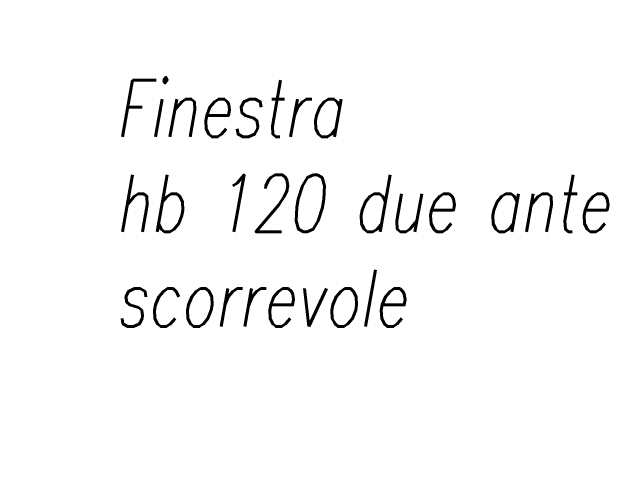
# Model space of a CAD drawing. Header units: metres. Extents: x -2057 to 8255, y -892 to 9175.
# Drawn here: x 3256.3 to 3361.1, y 7511 to 7593.4 of the extents above; entities that cross this region are included whole.
import ezdxf

# ---------------------------------------------------------------- set-up
doc = ezdxf.new("R2010")
doc.units = ezdxf.units.M
doc.header["$LTSCALE"] = 10
doc.header["$PDMODE"] = 35
doc.header["$PDSIZE"] = 0.1
doc.layers.add('Scritte', color=2, linetype='Continuous')
doc.layers.add('Testi', color=3, linetype='Continuous')
doc.styles.add('SIMPLEX-STRETTO', font='simplex.shx', dxfattribs={"width": 0.75, "oblique": 10})
doc.styles.get("Standard").update_dxf_attribs({"font": 'romans.shx'})
doc.dimstyles.new('ISO-25', dxfattribs={"dimtxt": 0.25, "dimasz": 0.2, "dimexe": 0.1, "dimexo": 0.1, "dimgap": 0.1, "dimtad": 0, "dimzin": 1, "dimtxsty": 'Standard', "dimblk": 'OBLIQUE', "dimcen": 2.5, "dimclrt": 2, "dimadec": 0, "dimazin": 0, "dimtfac": 1, "dimtmove": 0, "dimatfit": 3, "dimfxl": 1, "dimarcsym": 0})

# ---------------------------------------------------------------- blocks, each defined once
blk = doc.blocks.new('_Oblique')
at = {"color": 0, "linetype": 'ByBlock', "lineweight": -2}
blk.add_line((-0.5, -0.5), (0.5, 0.5), dxfattribs=at)
blk = doc.blocks.new('*D100')
at = {"layer": 'Defpoints', "color": 0, "transparency": 16777216}
for p in [(3283.54, 8121.16), (3204.42, 7382.76), (3283.54, 7382.76)]:
    blk.add_point(p, dxfattribs=at)
at = {"layer": 'Scritte', "color": 0, "lineweight": -2, "transparency": 16777216}
for p, q in [((3283.44, 8121.16), (3204.32, 8121.16)), ((3204.42, 8121.16), (3204.42, 7752.68)), ((3204.42, 7382.76), (3204.42, 7751.24)), ((3283.44, 7382.76), (3204.32, 7382.76))]:
    blk.add_line(p, q, dxfattribs=at)
at = {"layer": 'Scritte', "color": 0, "lineweight": -2, "transparency": 16777216, "xscale": 0.2, "yscale": 0.2, "zscale": 0.2}
for p, rotation in [((3204.42, 8121.16), 90), ((3204.42, 7382.76), 270)]:
    blk.add_blockref('_Oblique', p, dxfattribs=dict(at, rotation=rotation))
at = {"layer": 'Scritte', "color": 2, "transparency": 16777216, "insert": (3204.42, 7751.96), "char_height": 0.25, "attachment_point": 5, "rotation": 90}
blk.add_mtext('738,40', dxfattribs=at)

msp = doc.modelspace()

# ---------------------------------------------------------------- texts
at = {"layer": 'Testi', "color": 7, "insert": (3274.4466, 7581.3973), "char_height": 10, "width": 148.215848, "attachment_point": 1, "style": 'SIMPLEX-STRETTO'}
msp.add_mtext('Finestra \\Phb 120 due ante\\Pscorrevole', dxfattribs=at)

# ---------------------------------------------------------------- dimensions: what is measured, and where the dimension line sits
at = {"layer": 'Scritte'}
dim = msp.add_linear_dim(base=(3204.417, 7382.7635), p1=(3283.5371, 8121.1642), p2=(3283.5371, 7382.7635), angle=90, dimstyle='ISO-25', dxfattribs=at)
dim.commit()
dim.dimension.update_dxf_attribs({"geometry": '*D100', "text_midpoint": (3204.417, 7751.9639)})

doc.saveas('drawing.dxf')
